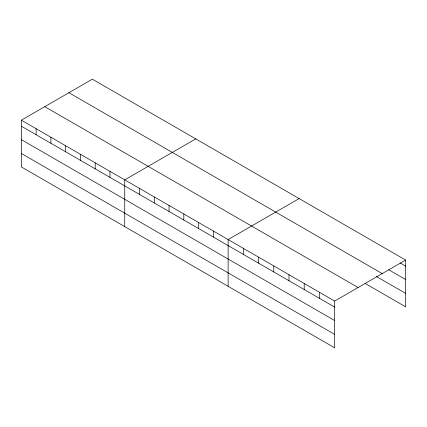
<?xml version="1.0" encoding="UTF-8"?>
<svg xmlns="http://www.w3.org/2000/svg" width="427" height="427" viewBox="0 0 427 427"><rect width="100%" height="100%" fill="white"/><g stroke="black" fill="none" stroke-linecap="round" stroke-linejoin="round"><path stroke-width="0.64" d="M21.35 120.184L334.651 301.067L334.651 347.808L21.35 166.925L21.35 120.184L92.349 79.192L405.65 260.075L405.65 306.816L365.069 283.389M195.742 138.882L124.737 179.874L124.737 226.62M299.13 198.576L228.125 239.568L228.125 286.309M334.651 301.067L405.65 260.075M400.014 262.851L405.65 266.106M388.741 269.779L405.65 279.541M68.923 92.718L382.218 273.6M376.342 276.461L405.65 293.381M44.782 106.659L358.077 287.536M21.35 126.216L334.651 307.098M21.35 139.65L334.651 320.533M21.35 153.49L334.651 334.373M319.433 292.281L319.433 298.313M304.216 283.496L304.216 289.527M288.999 274.71L288.999 280.742M273.776 265.925L273.776 271.956M258.559 257.139L258.559 263.165M243.342 248.354L243.342 254.38M213.356 231.039L213.356 237.07M198.587 222.51L198.587 228.541M183.818 213.986L183.818 220.017M169.049 205.456L169.049 211.488M154.28 196.932L154.28 202.958M139.506 188.403L139.506 194.434M109.969 171.35L109.969 177.381M95.2 162.82L95.2 168.852M80.431 154.296L80.431 160.322M65.662 145.767L65.662 151.798M50.888 137.238L50.888 143.269M36.119 128.714L36.119 134.74"/></g></svg>
